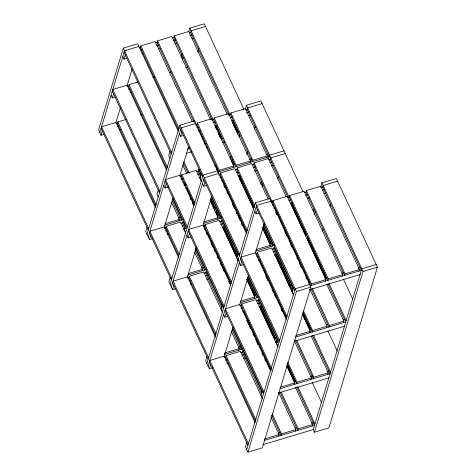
<?xml version="1.0" encoding="UTF-8"?>
<svg xmlns="http://www.w3.org/2000/svg" width="476" height="476" viewBox="0 0 476 476"><rect width="100%" height="100%" fill="white"/><g stroke="black" fill="none" stroke-linecap="round" stroke-linejoin="round"><path stroke-width="0.71" d="M178.268 131.352L137.689 43.768L123.278 48.094L98.58 129.894L101.043 135.214L103.887 134.357M99.811 132.554L124.51 50.753L138.927 46.428M101.043 135.214L102.316 130.995M115.138 97.074L112.3 97.931L113.574 93.707M126.842 58.328L123.998 59.179L125.271 54.96M115.727 123.248L120.452 107.6M127.11 85.549L132.054 69.193M126.069 119.428L117.834 121.904L117.364 123.451L155.771 206.352M138.01 81.937L129.085 84.615L128.621 86.168L167.028 169.069M192.358 121.749L155.2 41.543L140.789 45.869L140.319 47.422L178.726 130.323M210.374 119.416L171.967 36.515L157.55 40.841L157.08 42.388L193.928 121.921M227.135 114.389L188.728 31.487L174.317 35.813L173.847 37.36L212.254 120.261M181.041 57.287L182.118 53.734M188.776 31.684L189.847 28.126L204.263 23.8L243.902 109.361M182.272 59.946L183.135 57.102M190.436 32.915L191.078 30.785L205.495 26.46M197.76 52.068L198.837 48.51M147.001 227.451L145.727 231.669L149.422 239.642L152.266 238.791M158.258 190.162L156.985 194.381L158.216 197.04M169.956 151.416L168.683 155.634L169.914 158.294M146.959 234.329L179.898 125.23L194.315 120.904L246.401 233.341M148.191 236.983L181.13 127.889L195.547 123.564M149.422 239.642L150.696 235.424M168.575 186.913L165.023 187.978L166.297 183.76M183.462 135.464L180.618 136.314L181.897 132.096M164.321 226.992L173.091 197.951M179.72 175.989L188.704 146.233M185.872 233.329L180.63 222.006L166.213 226.332L165.743 227.885L178.696 255.844M201.467 181.659L196.225 170.343L181.808 174.668L181.344 176.221L194.297 204.18M197.409 123.004L196.939 124.557L218.841 171.824L219.305 170.271L197.409 123.004L211.826 118.679L233.722 165.951L233.258 167.498M178.928 220.9L179.398 219.353L171.592 202.502M204.388 143.645L204.698 142.616L199.081 130.483M199.95 169.23L198.575 169.64L198.105 171.187L200.575 176.519M214.17 117.977L213.706 119.524L235.602 166.796L236.072 165.243L214.17 117.977L228.587 113.651L250.489 160.918L250.019 162.471M170.134 277.377L168.861 281.596L172.556 289.569L175.394 288.718M185.729 225.713L184.456 229.932L185.688 232.591M201.33 174.049L200.057 178.268L201.288 180.928M170.093 284.255L203.032 175.156L217.443 170.83M171.324 286.909L204.263 177.816L218.674 173.49M172.556 289.569L173.829 285.35M190.995 237.054L188.151 237.905L189.424 233.686M206.59 185.39L203.752 186.241L205.025 182.022M221.15 138.617L221.465 137.582L215.842 125.456M214.872 166.16L215.336 164.613L217.806 169.938M230.937 112.949L230.467 114.496L252.369 161.763L252.833 160.216L230.937 112.949L245.354 108.623L267.25 155.89L266.78 157.443M187.235 277.627L196.433 247.169M203.062 225.207L211.832 196.16M222.453 312.286L203.758 271.933L189.341 276.258L188.877 277.811L215.67 335.639M238.363 261.294L219.359 220.269L204.942 224.595L204.472 226.148L230.955 283.303M253.648 208.958L234.954 168.605L220.537 172.931L220.073 174.484L246.865 232.312M214.599 210.814L215.455 207.982M230.211 159.103L231.068 156.265M237.702 134.303L238.553 131.471M245.402 108.802L246.467 105.261L260.884 100.936L303.004 191.852M216.901 209.934L216.039 212.796L217.58 216.128M231.443 161.757L232.3 158.924M238.934 136.963L239.785 134.131M247.062 110.045L247.698 107.921L262.115 103.595M202.056 270.826L202.526 269.279L194.505 251.965M217.657 219.162L218.127 217.615L210.106 200.301M211.219 196.933L220.471 216.907L220.007 218.46L210.755 198.486M268.232 199.218L251.721 163.577L237.304 167.903L236.834 169.45L254.279 207.114M239.232 179.398L239.66 177.976M246.717 154.599L247.788 151.059M254.416 129.097L255.273 126.265M221.173 265.09L221.637 263.543L207.143 232.252M236.768 213.426L237.238 211.88L222.435 179.922M222.56 267.232L222.869 266.203L230.973 283.684M238 216.086L238.47 214.539L246.883 232.693M286.243 196.88L268.482 158.55L254.065 162.875L253.601 164.422L269.487 198.718M206.881 356.697L205.608 360.915L209.303 368.888L212.855 367.823M222.482 305.033L221.203 309.251L222.435 311.911M236.804 257.587L238.077 253.369M237.935 260.063L238.25 259.033M253.345 209.029L254.202 206.191M260.83 184.23L261.687 181.398M268.315 159.436L269.6 155.188L284.017 150.862M206.84 363.575L255.374 202.812L269.791 198.486L310.852 287.117L262.312 447.874L247.901 452.2L245.438 446.881L246.711 442.662M262.062 186.889L262.919 184.057M270.19 159.972L270.832 157.848L285.249 153.522M208.071 366.234L256.606 205.471L271.022 201.146M209.303 368.888L210.576 364.67M227.742 316.373L224.898 317.224L226.177 313.006M243.343 264.71L240.499 265.56L241.772 261.342M258.938 213.046L256.1 213.897L257.373 209.678M224.702 353.436L224.392 354.471L243.212 348.825M277.55 179.024L278.4 176.191M223.988 356.929L233.008 327.054M239.666 305.003L248.686 275.128M255.344 253.077L264.364 223.196M255.505 421.629L225.624 357.131L226.088 355.578L240.505 351.258L262.603 398.959M277.895 346.623L256.106 299.594L241.689 303.914L241.219 305.467L271.1 369.965M293.49 294.959L271.701 247.931L257.29 252.25L256.82 253.803L286.701 318.301M272.885 200.586L272.415 202.139L311.012 285.445L311.482 283.898L272.885 200.586L287.302 196.267L325.899 279.573L325.429 281.126M238.809 350.146L239.273 348.599L231.485 331.784M254.404 298.482L254.874 296.935L246.77 279.448M270.005 246.818L270.469 245.271L262.371 227.784M263.472 224.392L272.819 244.563L272.349 246.116L263.008 225.939M244.23 350.14L242.855 350.55L242.385 352.103L261.687 393.753M289.652 195.559L289.182 197.112L327.78 280.418L328.244 278.871L289.652 195.559L304.063 191.233L342.66 274.545L342.19 276.092M257.921 344.416L258.385 342.863L243.742 311.256M273.516 292.752L273.986 291.199L259.343 259.593M289.116 241.088L289.587 239.535L274.944 207.929M259.152 347.075L259.616 345.522L271.136 370.382M274.908 294.894L275.217 293.859L286.736 318.718M290.503 243.23L290.818 242.195L309.805 283.178M306.413 190.531L305.943 192.084L344.541 275.39L345.011 273.843L306.413 190.531L320.83 186.205L359.428 269.517L358.958 271.064M274.485 340.048L275.342 337.204M290.164 288.123L291.02 285.273M305.836 236.191L306.485 234.061M313.357 211.296L313.999 209.16M320.657 187.11L321.949 182.844L336.359 178.518L377.42 267.143L328.886 427.906L314.469 432.232L313.238 429.572L361.772 268.809L376.189 264.489M275.717 342.708L276.574 339.858M291.395 290.776L292.252 287.932M307.068 238.851L307.716 236.721M314.374 214.664L315.445 211.112M322.532 187.639L323.18 185.503L337.591 181.177M262.306 390.998L261.032 395.217L262.264 397.877M276.633 343.553L277.907 339.334M293.502 287.671L292.228 291.889L293.46 294.549M246.669 449.54L295.203 288.783L309.62 284.458M247.901 452.2L296.435 291.437L255.374 202.812M322.561 230.973L323.204 228.837M330.076 206.072L330.719 203.942M264.376 439.925L264.686 438.89L279.103 434.564L271.011 417.095M278.633 436.117L279.103 434.564M294.233 384.453L294.698 382.9L286.921 366.103M309.828 332.789L310.298 331.237L302.516 314.44M272.111 413.703L281.453 433.862L280.983 435.409L271.647 415.256M287.712 362.04L297.048 382.198L296.584 383.745L287.242 363.593M303.307 310.376L312.649 330.534L312.179 332.081L302.843 311.929M295.4 431.083L295.864 429.536L278.746 392.587M310.995 379.42L311.465 377.873L294.346 340.923M326.595 327.756L327.066 326.209L309.941 289.259M281.096 391.879L298.214 428.834L297.744 430.381L280.007 392.087M296.697 340.215L313.815 377.17L313.345 378.717L295.602 340.423M312.292 288.551L329.41 325.507L328.946 327.054L311.203 288.759M312.161 426.056L312.631 424.509L295.513 387.553M327.762 374.392L328.226 372.845L311.108 335.889M343.357 322.728L343.827 321.181L326.709 284.226M314.469 432.232L363.004 271.469L321.949 182.844M138.956 47.826L140.378 47.404M155.295 42.923L157.431 42.287M172.348 37.812L174.478 37.17M189.394 32.695L190.816 32.273M140.902 50.272L142.324 49.849M156.533 45.583L158.663 44.946M173.579 40.472L175.709 39.829M189.918 35.569L192.048 34.932M141.759 53.853L143.181 53.425M158.097 48.951L160.228 48.314M175.144 43.84L176.566 43.411M192.197 38.723L193.619 38.294M152.719 77.529L154.777 76.91M169.48 72.501L170.854 72.09M185.557 67.675L187.615 67.062M127.259 86.572L128.681 86.15M128.49 89.232L129.912 88.81M130.061 92.6L131.483 92.171M140.771 115.019L142.145 114.609M116.715 123.647L118.137 123.219M117.233 126.521L118.655 126.092M119.512 129.674L120.934 129.246M195.582 124.962L197.005 124.539M211.921 120.059L214.051 119.422M228.968 114.948L230.39 114.52M246.021 109.831L247.443 109.409M196.814 127.622L198.236 127.193M213.153 122.719L215.283 122.082M230.2 117.608L232.336 116.965M246.544 112.705L248.674 112.068M198.379 130.989L200.515 130.347M214.718 126.086L216.854 125.45M231.77 120.975L233.192 120.547M248.817 115.858L250.239 115.43M187.937 147.643L189.311 147.233M187.467 149.19L189.662 148.536M204.579 144.061L206.292 143.544M220.918 139.159L223.054 138.516M186.253 153.391L191.941 151.689M206.15 147.429L207.566 147.001M222.488 142.526L224.618 141.884M179.982 176.626L181.404 176.203M196.32 171.723L198.456 171.086M181.213 179.285L183.343 178.649M197.552 174.383L199.688 173.746M216.247 169.569L217.669 169.147M233.299 164.458L234.716 164.03M249.638 159.555L251.768 158.919M265.977 154.652L268.107 154.016M219.305 170.271L233.722 165.951M236.072 165.243L250.489 160.918M252.833 160.216L267.25 155.89M217.478 172.229L269.339 156.675M182.784 182.653L184.206 182.225M199.123 177.75L200.545 177.328M183.79 184.123L185.164 183.712M218.71 174.888L220.84 174.252M235.049 169.986L237.185 169.349M252.101 164.875L254.232 164.232M268.44 159.972L270.57 159.335M184.01 185.467L186.068 184.849M219.942 177.548L221.364 177.12M236.28 172.645L238.416 172.009M253.333 167.534L255.463 166.892M269.672 162.631L271.802 161.995M185.926 188.734L187.342 188.306M221.513 180.916L222.935 180.487M238.559 175.799L239.981 175.376M254.898 170.902L257.034 170.259M271.237 165.999L273.373 165.356M178.262 218.073L180.392 217.431M164.982 223.672L179.398 219.353M164.512 225.225L183.337 219.579M164.387 228.29L166.517 227.653M180.725 223.387L182.855 222.75M165.618 230.949L167.04 230.521M181.957 226.046L184.087 225.41M216.991 216.336L219.121 215.693M203.71 221.935L218.127 217.615M220.471 216.907L221.846 216.497M271.058 202.544L273.188 201.907M287.397 197.647L289.527 197.005M304.45 192.53L306.58 191.893M320.788 187.627L322.918 186.991M167.183 234.317L168.605 233.889M183.522 229.414L184.944 228.992M203.24 223.488L222.066 217.841M236.691 213.45L238.143 213.016M272.29 205.204L273.712 204.781M288.629 200.301L290.759 199.664M305.681 195.19L307.811 194.547M322.728 190.073L324.15 189.65M203.823 226.338L205.245 225.916M219.454 221.649L221.584 221.013M204.347 229.212L205.769 228.783M220.685 224.309L222.816 223.672M273.855 208.571L275.277 208.143M290.907 203.46L292.329 203.032M307.246 198.557L309.376 197.915M323.585 193.655L325.715 193.018M205.912 232.58L207.334 232.151M222.25 227.677L224.38 227.04M269.333 243.992L271.469 243.349M256.058 249.591L270.469 245.271M272.819 244.563L274.194 244.152M255.588 251.144L274.408 245.497M289.039 241.112L290.491 240.672M201.39 268L203.52 267.357M188.109 273.599L202.526 269.279M256.171 254L257.593 253.571M271.796 249.311L273.932 248.668M187.645 275.152L206.465 269.505M221.09 265.114L222.542 264.68M256.689 256.867L258.111 256.445M273.034 251.971L275.164 251.328M187.514 278.216L188.936 277.794M203.853 273.313L205.983 272.677M189.46 280.661L190.876 280.239M205.085 275.973L207.215 275.336M258.26 260.235L260.39 259.599M274.598 255.332L276.729 254.696M190.317 284.243L191.733 283.815M206.655 279.341L208.785 278.704M253.738 295.655L255.868 295.013M288.545 285.213L289.967 284.785M240.457 301.254L254.874 296.935M239.987 302.807L258.813 297.161M273.438 292.776L274.89 292.335M308.424 283.196L309.84 282.768M324.763 278.293L326.893 277.657M341.81 273.182L343.232 272.754M358.148 268.28L360.278 267.643M311.482 283.898L325.899 279.573M328.244 278.871L342.66 274.545M345.011 273.843L359.428 269.517M239.862 305.872L241.284 305.449M256.201 300.975L258.331 300.332M309.656 285.856L361.51 270.297M296.435 291.437L310.852 287.117M363.004 271.469L377.42 267.143M241.094 308.531L242.516 308.109M257.433 303.634L259.563 302.992M309.799 289.646L360.237 274.521M242.659 311.899L244.081 311.471M258.998 306.996L261.134 306.36M238.137 347.319L240.273 346.677M224.856 352.924L239.273 348.599M257.843 344.44L259.295 343.999M309.162 329.957L311.292 329.321M326.215 324.846L327.631 324.418M343.261 319.729L344.683 319.307M295.882 335.562L310.298 331.237M312.649 330.534L327.066 326.209M329.41 325.507L343.827 321.181M224.261 357.535L225.684 357.113M240.6 352.639L242.736 351.996M295.417 337.109L345.915 321.96M225.493 360.195L227.629 359.558M241.832 355.298L243.968 354.656M294.204 341.31L344.642 326.185M227.064 363.563L228.486 363.134M243.403 358.66L245.533 358.023M294.275 381.407L295.697 380.984M310.614 376.51L312.744 375.867M326.952 371.607L329.083 370.971M280.287 387.226L294.698 382.9M297.048 382.198L311.465 377.873M313.815 377.17L328.226 372.845M279.817 388.773L330.314 373.624M278.603 392.974L329.041 377.849M277.966 433.285L280.096 432.648M295.019 428.174L296.435 427.745M311.358 423.271L313.488 422.634M281.453 433.862L295.864 429.536M298.214 428.834L312.631 424.509M264.222 440.437L314.719 425.288M263.008 444.638L313.446 429.513M322.71 187.05L361.308 270.362M343.47 279.198L352.811 299.356M246.467 105.261L289.212 197.522M291.705 202.901L306.348 234.507M307.579 237.167L326.566 278.151M329.059 283.523L346.177 320.473M247.234 109.468L269.13 156.735M270.362 159.395L288.123 197.724M290.616 203.103L305.878 236.054M307.109 238.714L325.477 278.353M327.964 283.732L345.707 322.026M254.065 162.875L272.45 202.55M275.717 212.171L276.967 214.86M284.755 231.669L286.623 235.703M290.657 244.414L292.216 247.776M296.881 257.855L297.506 259.2M299.065 262.556L301.243 267.262M305.907 277.335L306.532 278.68M189.847 28.126L230.11 115.031M232.609 120.422L238.226 132.554M190.608 32.332L229.015 115.234M232.139 121.975L237.447 133.435M327.875 330.862L337.21 351.02M256.142 207.024L294.733 290.33M237.304 167.903L254.749 205.561M293.347 288.878L274.051 247.222L273.581 248.775L292.883 290.425M232.104 159.585L234.263 164.244M239.505 175.561L254 206.852M263.335 226.992L271.124 243.807M276.104 254.565L290.747 286.171M291.978 288.831L292.913 290.848M303.188 313.018L310.971 329.814M313.458 335.187L330.576 372.137M174.317 35.813L213.343 120.059M254.868 211.243L256.1 213.897M231.633 161.132L233.175 164.464M238.113 175.114L253.535 208.399M262.556 227.873L270.029 244.01M275.015 254.767L290.283 287.718M291.514 290.378L292.758 293.067M302.409 313.892L309.876 330.017M312.369 335.396L330.112 373.69M215.378 127.003L216.628 129.698M218.186 133.066L220.37 137.784M220.537 172.931L247.33 230.765M257.29 252.25L287.171 316.748M157.55 40.841L196.582 125.087M286.237 319.325L255.428 252.81L241.011 257.135L279.602 340.447M223.815 185.467L224.743 187.467M226.897 192.125L227.516 193.458M232.449 204.109L234.608 208.768M238.625 217.431L239.868 220.12M241.427 223.488L242.361 225.505M265.727 275.937L267.911 280.644M271.963 289.39L273.206 292.08M274.747 295.412L275.681 297.423M280.977 308.847L282.22 311.53M312.274 382.525L321.615 402.684M179.898 125.23L239.779 254.476M180.666 129.436L202.562 176.703M203.793 179.363L239.309 256.029M240.541 258.688L279.138 341.994M198.575 169.64L201.045 174.966M237.905 254.535L221.703 219.567L221.239 221.114L237.435 256.088M247.877 276.056L257.219 296.227L256.754 297.78L247.407 277.603M277.752 340.542L258.456 298.886L257.986 300.439L277.282 342.089M140.789 45.869L179.196 128.77M210.904 199.152L215.271 208.589M216.503 211.249L218.662 215.908M223.601 226.558L237.476 256.516M247.425 277.984L255.523 295.471M260.509 306.229L275.152 337.835M276.383 340.495L277.318 342.512M287.587 364.681L295.37 381.478M297.857 386.851L314.981 423.801M179.387 133.655L180.618 136.314M202.52 183.581L203.752 186.241M210.118 200.027L214.807 210.136M222.822 227.445L238.036 260.247M239.267 262.907L240.499 265.56M246.955 279.537L254.434 295.673M259.729 307.103L274.682 339.382M275.913 342.042L277.865 346.213M286.808 365.556L294.281 381.681M296.768 387.059L314.511 425.354M183.944 161.816L189.252 173.276M183.48 163.363L187.847 172.8M182.849 165.214L186.592 173.306M123.278 48.094L171.657 152.522M181.808 174.668L195.071 203.294M204.942 224.595L231.425 281.756M241.689 303.914L271.57 368.412M124.04 52.3L171.187 154.075M186.646 188.002L194.452 204.853M193.827 205.186L179.946 175.227L165.535 179.553L187.431 226.82M230.806 285.005L203.079 225.154L188.663 229.48L224.178 306.139M270.642 370.988L239.827 304.473L225.41 308.799L264.007 392.111M190.233 198.319L190.858 199.664M192.423 203.032L193.667 205.733M206.364 233.139L206.983 234.472M210.993 243.123L212.843 247.115M214.075 249.781L214.694 251.114M217.163 256.439L218.085 258.438M220.245 263.097L220.864 264.43M222.405 267.75L224.273 271.784M228.635 281.203L229.878 283.892M246.705 320.205L248.883 324.912M249.507 326.256L250.441 328.273M252.935 333.652L254.178 336.342M255.737 339.709L257.605 343.743M261.955 353.121L263.198 355.804M264.751 359.166L265.685 361.183M122.766 56.519L123.998 59.179M129.085 84.615L167.492 167.516M166.57 170.099L127.223 85.174L112.812 89.5L159.96 191.275M165.065 181.1L186.961 228.367M188.193 231.027L223.714 307.692M224.946 310.352L263.537 393.658M172.687 199.099L181.743 218.645L181.279 220.198L172.223 200.652M185.444 226.63L182.974 221.304L182.51 222.851L185.283 228.843M195.624 248.597L204.876 268.571L204.406 270.124L195.154 250.15M222.619 306.871L206.108 271.231L205.638 272.778L222.149 308.424M232.585 328.392L241.624 347.891L241.154 349.443L232.121 329.939M242.855 350.55L262.151 392.206M163.792 185.319L165.023 187.978M186.919 235.245L188.151 237.905M223.666 314.571L224.898 317.224M112.342 91.053L159.49 192.822M111.069 95.271L112.3 97.931M117.834 121.904L156.235 204.805M166.213 226.332L179.166 254.291M189.341 276.258L216.134 334.092M226.088 355.578L255.969 420.076M155.313 207.381L115.965 122.463L101.555 126.783L148.702 228.557M178.536 257.516L164.351 226.891L149.934 231.217L171.83 278.484M215.521 337.341L187.479 276.818L173.062 281.143L208.583 357.803M255.041 422.652L224.226 356.137L209.815 360.463L248.407 443.775M101.085 128.336L148.232 230.104M149.464 232.764L171.366 280.031M172.598 282.69L208.113 359.356M209.345 362.016L247.942 445.322"/></g></svg>
